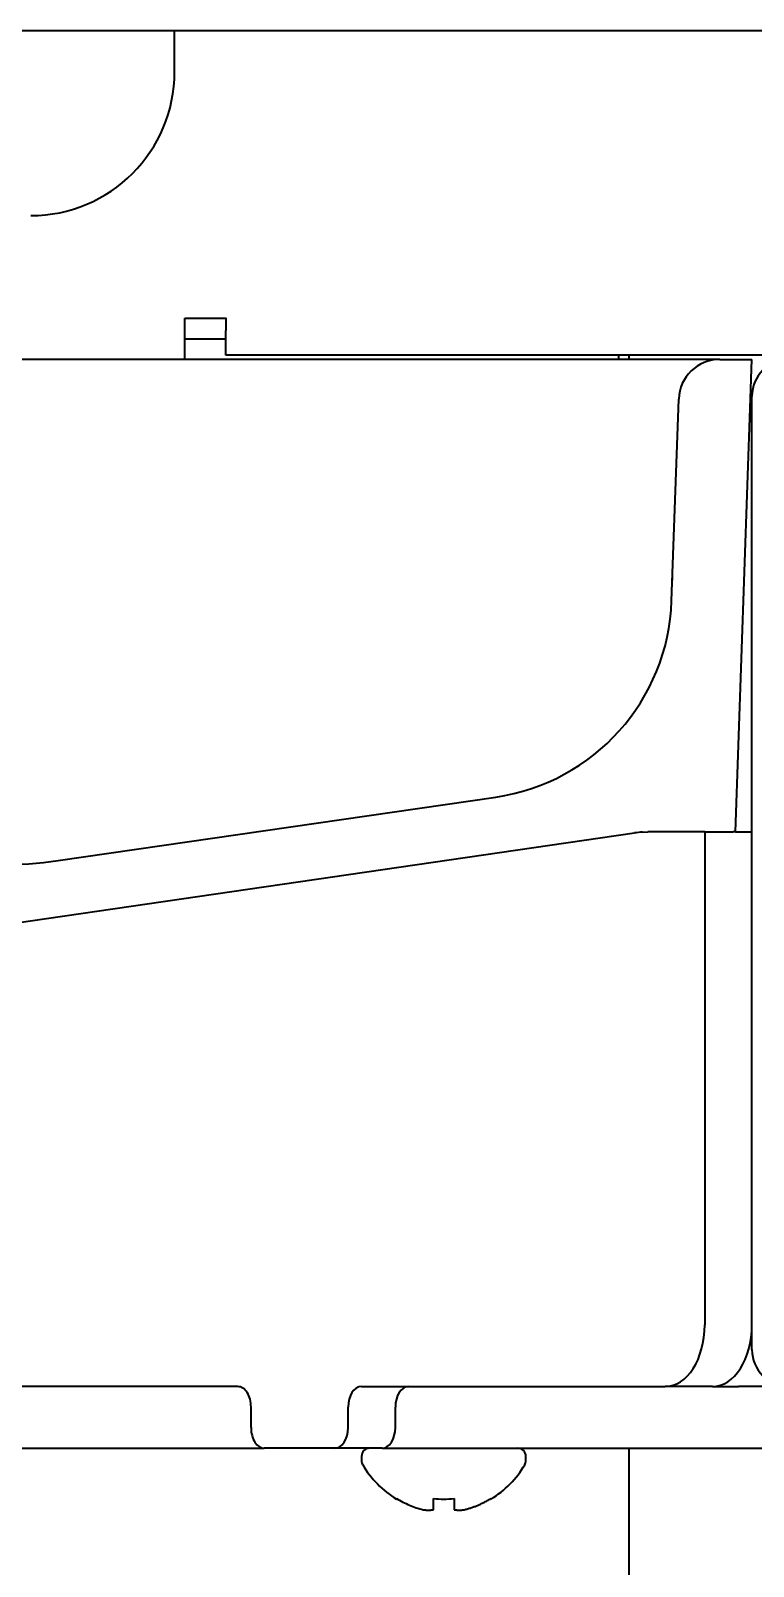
# Model space of a CAD drawing. Header units: inches. Extents: x 885 to 6823, y 710 to 5493.
# Drawn here: x 3179.7 to 3214.8, y 2296.1 to 2370.9 of the extents above; entities that cross this region are included whole.
import ezdxf

# ---------------------------------------------------------------- set-up
doc = ezdxf.new("R2010")
doc.units = ezdxf.units.IN
doc.layers.add('1', color=7, linetype='Continuous', true_color=0xffffff)

msp = doc.modelspace()

# ---------------------------------------------------------------- linework, layer by layer
at = {"layer": '1', "color": 7, "linetype": 'Continuous', "lineweight": 35}
for p, q in [((3263.78, 2370.856), (3097.78, 2370.856)), ((3186.68, 2368.854), (3186.68, 2370.857)), ((3187.18, 2354.856), (3187.18, 2356.856)), ((3187.18, 2356.856), (3189.18, 2356.856)), ((3189.18, 2356.88), (3189.18, 2356.256)), ((3189.18, 2356.88), (3189.18, 2356.256)), ((3189.18, 2355.056), (3189.18, 2356.256)), ((3189.18, 2355.056), (3189.18, 2356.256)), ((3187.18, 2355.856), (3189.18, 2355.856)), ((3187.18, 2354.856), (2694.38, 2354.856)), ((3205.28, 2354.856), (3187.18, 2354.856)), ((3191.18, 2355.056), (3189.18, 2355.056)), ((3191.18, 2355.056), (3189.18, 2355.056)), ((3217.785, 2355.056), (3191.18, 2355.056)), ((3217.785, 2355.056), (3191.18, 2355.056)), ((3208.252, 2354.856), (3205.28, 2354.856)), ((3213.212, 2354.856), (3208.215, 2354.856)), ((3208.28, 2355.056), (3208.28, 2354.856)), ((3208.78, 2355.07), (3208.78, 2354.879)), ((3213.212, 2354.856), (3213.512, 2354.856)), ((3213.512, 2354.856), (3214.78, 2354.856)), ((3214.714, 2352.96), (3214.78, 2354.856)), ((3210.87, 2343.101), (3211.213, 2352.925)), ((3213.977, 2331.856), (3214.714, 2352.96)), ((3214.78, 2306.656), (3214.78, 2353.056)), ((3181.017, 2330.462), (3202.313, 2333.554)), ((3175.747, 2326.964), (3209.06, 2331.803)), ((3209.458, 2331.843), (3209.705, 2331.856)), ((3212.482, 2331.856), (3209.705, 2331.856)), ((3212.482, 2331.856), (3212.482, 2307.856)), ((3212.482, 2331.856), (3213.864, 2331.856)), ((3213.977, 2331.856), (3213.864, 2331.856)), ((3213.977, 2331.856), (3214.78, 2331.856)), ((3189.761, 2304.856), (3170.477, 2304.856)), ((3195.77, 2304.856), (3210.554, 2304.856)), ((3212.852, 2304.856), (3210.554, 2304.856)), ((3212.851, 2304.856), (3214.121, 2304.856)), ((3216.419, 2304.856), (3214.121, 2304.856)), ((3190.404, 2302.856), (3190.404, 2303.856)), ((3195.127, 2302.856), (3195.127, 2303.856)), ((3197.425, 2302.856), (3197.425, 2303.856)), ((3171.49, 2301.856), (3191.046, 2301.856)), ((3194.484, 2301.856), (3191.046, 2301.856)), ((3196.782, 2301.856), (3194.484, 2301.856)), ((3196.781, 2301.856), (3214.121, 2301.856)), ((3208.78, 2301.86), (3208.78, 2224.305)), ((3214.121, 2301.856), (3216.419, 2301.856)), ((3195.78, 2301.456), (3195.78, 2301.256)), ((3203.78, 2301.256), (3203.78, 2301.456)), ((3197.48, 2299.377), (3197.48, 2299.411)), ((3202.08, 2299.411), (3202.08, 2299.377))]:
    msp.add_line(p, q, dxfattribs=at)
for centre, radius, start, end in [((3213.212, 2352.856), 2, 90, 178), ((3216.58, 2353.056), 1.8, 90, 180), ((3200.876, 2343.45), 10, 278.25944, 358), ((3216.58, 2306.656), 1.8, 180, 270), ((3196.18, 2301.456), 0.4, 90, 180), ((3203.38, 2301.456), 0.4, 0, 90), ((3196.18, 2301.256), 0.4, 180, 210.30118), ((3199.979, 2303.476), 4.8, 210.30118, 238.62729), ((3199.581, 2303.476), 4.8, 301.37271, 329.69882), ((3203.38, 2301.256), 0.4, 329.69882, 0)]:
    msp.add_arc(centre, radius, start, end, dxfattribs=at)
for centre, major_axis, ratio, start_param, end_param in [((3179.679, 2368.857), (4.951, -4.951), 0.999695, 5.497939, 7.068431), ((3200.916, 2344.577), (0.254, 10.039), 0.995737, 4.6878, 4.702723), ((3209.684, 2321.414), (0, 10.435), 0.642788, 0.033701, 0.09311), ((3178.74, 2380.656), (1.504, 50.411), 0.654536, 3.082858, 3.25613), ((3210.554, 2307.856), (0, 3), 0.642788, 3.141593, 4.712389), ((3212.852, 2307.856), (0, -3), 0.642788, 0, 1.570796), ((3189.761, 2303.856), (0, -1), 0.642788, 1.570796, 3.141593), ((3195.77, 2303.856), (0, -1), 0.642788, 3.141593, 4.712389), ((3198.068, 2303.856), (0, 1), 0.642788, 0, 1.570796), ((3191.046, 2302.856), (0, 1), 0.642788, 1.570796, 3.141593), ((3194.484, 2302.856), (0, 1), 0.642788, 3.141593, 4.712389), ((3196.782, 2302.856), (0, -1), 0.642788, 0, 1.570796)]:
    msp.add_ellipse(centre, major_axis=major_axis, ratio=ratio, start_param=start_param, end_param=end_param, dxfattribs=at)
for points in [[(3197.48, 2299.411), (3197.683, 2299.286), (3197.893, 2299.178), (3198.218, 2299.04), (3198.328, 2298.998), (3198.552, 2298.923), (3198.665, 2298.889), (3198.78, 2298.86)], [(3200.28, 2299.411), (3200.28, 2299.286), (3200.28, 2299.178), (3200.28, 2299.04), (3200.28, 2298.998), (3200.28, 2298.923), (3200.28, 2298.889), (3200.28, 2298.86)]]:
    msp.add_open_spline(points, degree=3, knots=[0, 0, 0, 0, 0.5, 0.5, 0.75, 0.75, 1, 1, 1, 1], dxfattribs=at)
for points in [[(3199.28, 2299.411), (3199.447, 2299.388), (3199.78, 2299.366), (3200.114, 2299.388), (3200.28, 2299.411)], [(3199.28, 2298.86), (3199.28, 2298.874), (3199.28, 2298.903), (3199.28, 2298.954), (3199.28, 2299.01), (3199.28, 2299.072), (3199.28, 2299.138), (3199.28, 2299.213), (3199.28, 2299.3), (3199.28, 2299.371), (3199.28, 2299.411)], [(3200.78, 2298.86), (3200.835, 2298.874), (3200.943, 2298.903), (3201.104, 2298.954), (3201.263, 2299.01), (3201.419, 2299.072), (3201.57, 2299.138), (3201.727, 2299.213), (3201.893, 2299.3), (3202.016, 2299.371), (3202.08, 2299.411)], [(3198.78, 2298.86), (3198.804, 2298.857), (3198.852, 2298.851), (3198.923, 2298.846), (3198.994, 2298.844), (3199.066, 2298.844), (3199.137, 2298.846), (3199.209, 2298.851), (3199.256, 2298.857), (3199.28, 2298.86)], [(3200.28, 2298.86), (3200.306, 2298.856), (3200.358, 2298.851), (3200.431, 2298.846), (3200.503, 2298.844), (3200.573, 2298.844), (3200.642, 2298.847), (3200.711, 2298.852), (3200.757, 2298.857), (3200.78, 2298.86)]]:
    msp.add_open_spline(points, degree=3, dxfattribs=at)

doc.saveas('drawing.dxf')
